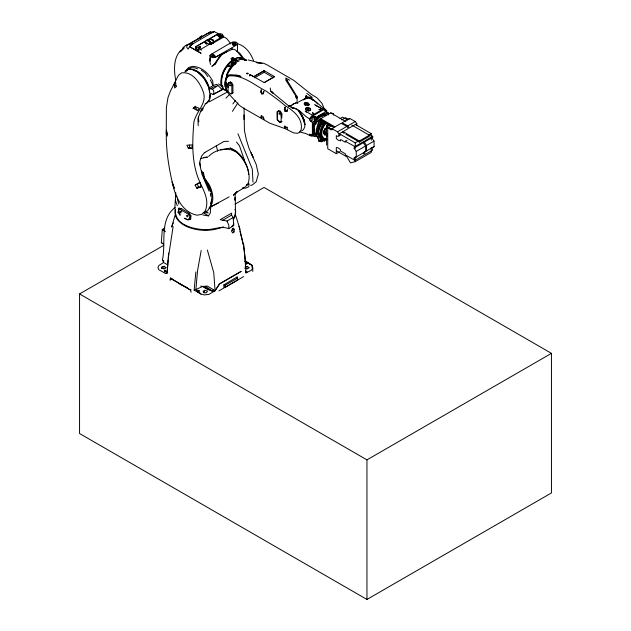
<?xml version="1.0" encoding="UTF-8"?>
<svg xmlns="http://www.w3.org/2000/svg" width="631" height="631" viewBox="0 0 631 631"><rect width="100%" height="100%" fill="white"/><g stroke="black" fill="none" stroke-linecap="round" stroke-linejoin="round"><path stroke-width="0.95" d="M192.061 148.6L192.069 144.909L186.871 145.248L188.33 148.403L192.061 148.6L189.623 146.928L189.308 144.988M332.064 125.482L327.734 127.975L327.734 148.75L336.299 153.68L336.307 147.575L338.113 147.812L340.527 149.752L340.598 151.054L345.354 153.798L345.354 154.847L354.922 160.345L364.284 154.942L363.432 152.694L374.104 146.637L374.017 141.123L371.833 137.803L372.755 137.25L372.732 136.312L370.326 134.979M347.026 140.263L345.323 141.241L345.299 142.275L340.653 139.483L340.464 140.918L338.279 140.216L336.315 138.536L336.315 135.681L337.546 136.391L339.013 135.902L339.013 133.922L337.506 131.808L331.843 128.692L331.094 129.789L327.734 127.975M356.807 125.632L356.807 123.644L355.3 121.531L349.637 118.415L342.128 122.753L347.799 125.869L349.306 127.975L356.807 123.644M227.901 84.38L225.795 82.85L226.174 78.875L228.162 76.012C242.659 74.213 254.143 85.075 266.172 91.14C272.687 95.849 279.194 100.55 285.307 105.811C293.754 110.796 303.188 118.699 301.129 129.726L299.512 132.313L297.572 133.307L293.478 132.857L285.362 128.748L269.737 123.187L243.345 108.059L239.449 105.424L228.517 93.633L226.284 89.862L225.803 85.974L226.553 85.303L226.561 83.071M250.546 185.372L252.408 184.93L256.131 181.799L258.347 174.124L256.225 164.533L248.906 148.025L246.319 139.538L244.402 130.388L244.063 107.933M166.276 133.527L166.387 107.357L168.027 97.371L170.52 90.903L178.455 75.294L181.491 72.896C192.36 71.248 199.806 82.448 203.087 91.408C207.725 103.105 196.083 111.348 193.906 122.059C192.431 139.53 191.587 157.726 196.959 174.653C200.508 186.445 210.722 198.063 205.217 210.825L201.668 214.382L197.085 215.203C181.886 212.308 174.905 195.744 172.184 182.091C168.327 165.062 165.756 147.693 166.371 130.191L167.396 133.441L167.294 136.067L166.276 133.527L167.617 134.245M237.011 51.395L237.469 51.624L237.516 43.649L236.925 42.719L235.473 41.93L232.886 41.954L229.589 43.697L230.97 43.752M324.366 121.231C323.561 126.681 316.691 134.931 324.003 138.812L324.366 141.005L326.826 139.585M328.451 114.929L328.451 113.028L326.33 113.856L325.99 111.6L314.837 118.044L314.498 120.687L312.377 122.311L312.377 135.184L314.498 134.356L314.837 136.611L316.446 135.681M232.871 85.035L232.942 92.773L230.962 93.932L229.621 93.27L228.114 91.179L228.091 83.931L228.761 82.835L230.449 81.983L231.782 82.771L232.871 85.035L231.798 85.272L230.354 83.324L228.761 82.835M297.091 103.208L297.146 96.874L285.677 78.023L289.716 80.24M252.763 271.417L252.794 268.049L251.998 265.32L245.246 260.745L243.692 244.434M314.837 118.044L313.197 117.074L312.858 119.74L310.728 121.365L312.377 122.311M277.466 112.026L278.626 111.332L280.487 111.293L280.282 112.405L281.812 117.879L281.907 114.037L280.487 111.293L278.579 110.725L277.214 111.679L277.332 119.961L279.809 122.343L282.033 121.657L280.669 121.933M281.237 114.747L281.103 121.554L279.809 122.343L277.317 119.235L277.214 111.679M214.658 57.232L214.729 55.418L212.276 53.619L210.028 55.37L209.902 61.073L210.462 64.512M223.879 284.81L223.831 287.2L224.936 287.452L237.666 280.093L237.153 276.946L223.879 284.81L225.117 285.283L237.437 278.224M254.814 77.716L264.2 72.305L264.239 70.664L274.532 76.643L264.231 82.582L249.947 74.663L249.497 75.483L250.98 75.176L253.922 76.619L264.239 70.664L253.922 76.619M228.737 228.635L228.832 225.306L227.018 221.047L220.172 219.683L231.648 213.112L231.545 215.092L233.17 217.514L233.738 225.63L228.737 228.635C220.266 225.322 211.937 230.662 203.229 229.574C195.902 229.069 188.551 227.428 182.28 223.445C171.671 216.717 175.789 202.969 175.749 192.51M246.445 185.175L248.961 183.881L248.827 186.8L245.625 188.156L242.265 187.841M220.314 37.245L220.377 34.303L217.561 35.391L219.391 36.843L221.978 35.857L220.377 34.303L218.539 36.054M234.984 198.891L235.205 194.301L237.248 191.595M179.023 208.12L179.117 208.782L190.901 215.802L189.655 218.247L187.896 219.635L184.244 218.247L187.943 219.998L190.72 219.036L190.901 215.802L189.126 213.341L181.594 208.695L179.023 208.12L178.818 210.872L178.045 212.237L180.166 215.242L179.354 212.615M314.475 128.314L314.498 132.194L315.65 134.995M305.578 108.469L305.767 109.691L305.578 108.469L306.114 107.806L307.171 107.53L309.561 108.209L310.673 109.715L310.058 110.488L308.504 110.827L306.35 110.244L308.504 110.827L310.058 110.488M163.626 244.11L161.315 242.667L162.309 229.424L164.849 227.965M167.799 264.917L163.587 262.52L158.949 265.414L157.908 267.481L158.815 269.689L165.551 273.523L167.097 273.239L168.635 253.031M163.587 262.52L162.451 259.885C166.158 242.935 159.083 219.738 175 207.56M219.209 37.205L219.343 35.47L221.189 36.164L221.978 35.857L219.391 36.843M304.599 99.58L306.059 97.545L306.224 95.431L306.059 97.545L306.989 98.546L307.336 97.15L312.321 97.411L306.776 93.356M223.398 36.148L213.712 41.812L213.057 43.145L211.464 42.995L208.853 44.462L211.101 44.288L223.642 37.079L222.309 34.129L218.689 33.593L196.217 46.449L195.626 48.524L196.58 50.693L201.084 53.296L189.513 46.647L188.18 49.139L186.76 47.53L186.855 45.503L210.344 31.897L213.507 32.11M224.936 287.452L225.117 285.283M310.728 121.365L310.838 120.111A2.934 1.696 -60 0 1 312.164 117.808L313.197 117.074M200.713 286.095L202.74 286.442L206.148 288.785L212.868 291.348L215.061 290.733L219.47 283.784L241.2 271.362L219.659 283.982L215.061 290.733L208.948 294.385L204.42 294.922L200.95 294.07L195.894 289.479L197.527 270.809L201.179 250.539M196.217 46.449L196.044 48.264L199.041 50.519L196.58 50.693L189.513 46.647L193.173 43.563L188.961 44.28L190.972 45.732M194.143 290.15L195.894 289.479L200.95 294.07L194.143 290.15L195.855 271.937M167.097 273.239L168.122 259.917M168.311 257.992L173.131 226.49M232.413 228.517L232.271 229.976L233.998 231.956L232.634 233.028L231.435 230.938L233.265 228.114L234.298 229.542L233.998 231.956M213.388 56.948L213.57 55.228L212.276 53.619M197.787 292.027L197.96 290.307L199.688 290.678L198.931 291.569L197.511 291.222L197.96 290.307L198.244 292.114M210.612 206.7L210.36 212.876L208.435 215.897L202.898 214.99M175.45 209.729C173.107 217.876 180.852 224.068 187.517 226.9C198.844 231.482 212 231.514 223.287 226.797M161.804 268.546L162.009 266.913L164.139 266.282L166.292 267.718L164.21 268.916L161.765 268.27L162.009 266.913M333.665 115.11L333.397 113.675L330.723 112.902L320.714 118.683L318.734 121.255L316.21 129.686L316.202 135.531L318.371 139.136L318.797 141.123L321.447 141.841L322.993 140.965M321.479 120.221L321.479 119.133L319.507 121.696L316.723 131.776L317.109 136.485L319.136 139.577L319.562 141.565M321.842 120.395L320.666 121.917C319.515 127.076 315.334 133.725 320.311 138.26L320.706 139.987L321.376 140.074M315.571 124.552L317.038 121.878L319.838 119.259L322.086 120.513L320.887 122.067L319.112 127.541A12.107 6.988 -60 0 0 318.497 135.286L320.532 138.418L320.887 140.121M307.518 108.879L307.281 109.471L307.889 109.818L308.993 109.478L307.518 108.879L307.344 110.157L308.551 110.173M324.366 141.005L321.092 140.216L320.84 138.623C315.737 134.198 319.933 127.352 321.084 122.225L322.236 120.671M210.431 57.342L209.902 61.073L210.454 58.336M211.606 199.372L210.525 206.329L207.544 210.833L205.674 211.417M326.124 128.969L325.706 131.666L326.132 133.598L325.328 134.947L324.429 134.963L324.034 131.256L324.571 129.292L325.549 128.582L326.124 128.969L324.965 128.409L324.508 130.885L324.965 132.826L324.334 134.127L325.328 134.947M201.636 35.88L200.114 36.961L201.928 36.03L201.415 37.261L200.114 36.961L200.311 38.396L199.719 37.694L197.866 39.083M170.118 279.927L170.433 278.042L172.997 279.47M204.081 292.942L204.539 290.323L207.607 291.049L206.29 292.855L203.718 292.532L203.143 291.443L204.539 290.323M318.545 131.769L319.144 136.635L318.545 131.769L319.168 128.259L321.518 123.368L319.822 127.044L321.053 124.757M321.084 122.225L322.409 122.958L322.82 121.862L321.952 121.649L321.384 124.126L322.504 124.693L325.643 122.035M163.61 268.759L164.139 266.282M246.611 268.774L247.139 266.314L249.292 267.725L247.21 268.916L244.765 268.262M260.753 91.96L261.242 89.744L261.691 93.893L263.364 93.664L260.753 91.96L261.691 93.893L263.364 93.664M249.663 75.957L249.947 74.663L250.98 75.176M263.545 92.867L263.9 91.274L263.253 93.727M306.989 98.546C307.928 94.09 316.383 102.175 317.567 103.989M309.237 104.722L308.338 103.445L304.773 102.892L304.189 103.721L305.514 105.022L308.662 105.495L307.818 105.795L309.237 104.722L308.314 103.105L306.95 102.624L304.773 102.892M261.857 115.481L261.258 117.958L260.934 115.883L263.064 117.279L263.892 119.504L263.711 117.8M201.825 108.39L197.929 118.518L198.189 125.687M209.208 97.624L209.666 95.833M210.849 203.395C213.688 195.129 209.949 186.082 204.878 179.527M322.102 140.145L322.386 139.112L322.906 139.372L322.102 140.145L321.447 139.404M284.336 109.589L285.078 106.954L285.149 109.155L286.174 110.764L287.515 110.74L286.829 111.356L285.046 111.435L284.336 109.589L285.149 109.155M304.174 104.115L305.562 102.648M322.764 109.305L312.605 115.055L309.584 118.786L309.584 120.253A2.934 1.696 -60 0 1 311.659 116.656L324.05 109.439L325.667 109.502L325.667 110.969A2.934 1.696 -60 0 0 323.593 109.77L315.666 105.196L316.801 106.032M175.016 215.455L171.585 227.081L173.367 222.775M178.045 212.237L179.117 208.782L181.594 208.695M202.74 286.442L212.868 291.348L213.381 289.684L207.386 286.08L202.74 286.442L195.894 289.479M286.829 111.356L287.673 108.879M287.578 81.028L285.583 79.751L295.434 95.265L296.546 98.61L297.146 96.874M170.244 280.125L170.827 278.634L170.433 278.042L190.641 290.094L191.027 292.327M233.825 217.837L235.087 214.919L235.418 212.292L235.308 197.251L235.308 200.555L234.448 199.215M233.77 219.067L235.245 215.707L235.686 211.101L234.977 209.484M305.538 109.021L306.469 108.043L309.561 108.209L310.673 109.715L310.018 110.472L308.149 110.74M237.516 43.649L237.004 44.769L215.084 57.413L212.623 57.642L210.58 56.814L210.028 55.37M190.641 290.094L190.933 289.471M174.266 84.451L175.568 81.864L176.033 86.778L174.661 87.985L174.266 84.451L176.499 86.368M235.363 44.596L234.566 45.085L232.634 44.722L235.765 44.564L235.103 43.87L235.655 42.813L232.523 42.947L232.634 44.722L234.566 45.085L235.765 44.564L235.655 42.813M164.912 270.226L164.241 271.519L166.466 271.251L164.912 270.226L164.983 272.064M215.636 63.699L211.969 66.192L215.636 63.699L220.708 54.81L232.374 49.155L230.82 48.54L234.89 49.66L237.469 51.624M212.276 55.41L211.677 56.49L212.986 57.042L214.627 56.782L214.729 55.418L212.276 55.41L212.505 57.358M327.158 134.222L326.188 135.042L326.464 133.796L327.039 133.669L327.158 134.222L325.541 133.496M205.114 104.509L201.147 111.135L202.811 109.676L202.78 108.035M321.384 124.126L323.301 122.375L323.293 120.647L321.818 122.367L322.82 121.862M182.462 48.303L184.536 46.284L187.896 44.367M197.716 110.67L199.191 108.264L195.176 106.797L193.165 108.303L197.716 110.67L195.602 107.885L193.165 108.303L195.72 106.245M252.794 268.049L251.351 270.297L245.932 272.9L244.907 256.399L243.645 246.413L239.977 231.175M232.413 111.34L237.887 102.9M213.917 64.764L220.708 54.81M349.637 118.415L348.888 119.511L345.528 117.705L341.828 119.843M189.126 213.341L188.59 214.13L189.655 218.247L190.72 219.036M232.184 66.547L227.846 72.873L225.196 81.044A19.632 11.326 -60 0 0 227.223 91.124M186.563 71.216L188.038 69.158L191.098 67.769L194.537 67.762L197.763 68.858M232.863 103.918L235.497 100.408M218.571 58.77L221.938 54.613L226.387 51.734L215.084 57.413M325.557 122.958C322.252 126.61 319.996 132.053 321.794 136.895L323.49 138.646L325.288 138.891M232.129 65.356L231.624 63.699L233.328 62.083L234.858 62.051L236.223 62.966L234.866 64.536L232.129 65.356L229.361 68.692L226.655 74.545L227.444 74.994L236.917 75.073L240.995 76.461L236.893 75.507L229.771 75.176L228.162 76.012M236.901 60.789L235.055 59.551L235.055 58.975L236.783 60.024L236.901 60.789L233.502 59.874L229.818 62.887L226.513 66.862A18.338 10.585 -60 0 0 226.845 90.943M231.814 226.576L233.793 224.194L233.454 222.514M287.697 129.355L286.9 127.77L287.444 127.115M326.519 122.871C322.638 126.76 319.641 133.914 323.593 138.646L325.549 139.364L327.063 139.183M204.807 152.3L201.746 155.857L199.893 161.213L200.587 167.42M325.407 121.404L324.957 121.925L324.728 121.546M188.33 148.403L189.623 146.928M185.64 70.893L188.653 67.517L192.439 66.373C201.652 66.618 208.719 73.354 212.757 81.147L213.081 85.579L209.382 87.804C206.416 78.772 197.834 66.326 186.942 69.891L185.009 71.871M233.131 64.536L233.793 63.81M203.49 172.776L202.661 173.675L204.957 180.458L203.49 172.776L201.415 171.025M229.794 63.139C224.597 68.456 220.85 75.972 221.773 83.544M208.585 156.433C217.79 147.118 234.487 145.824 241.87 158.026C246.958 164.896 250.799 173.911 248.409 182.501C245.869 189.071 237.54 189.939 233.454 195.287L237.146 191.54M196.951 188.298L198.347 186.823L201.1 186.942L199.948 182.477L195.137 185.143L196.951 188.298L201.1 186.942M181.365 49.944C173.202 57.208 173.872 70.325 175.718 80.24M210.699 55.473L212.552 53.54L229.329 43.673M328.412 123.668L326.976 125.119L326.858 126.31L327.481 126.618L326.424 125.9L328.333 124.268M180.34 51.624L183.574 48.374M225.922 98.12L229.037 94.989M246.926 271.969L245.932 272.9L245.885 271.109L246.926 271.969L245.443 271.038M180.001 51.916L184.449 47.782M235.891 63.061L232.792 65.939L226.513 66.862L234.921 62.974M230.962 93.932L232.942 92.773M221.189 36.164L219.533 36.708L217.561 35.391L219.343 35.47M326.416 125.317L326.929 124.867M323.309 131.24L323.9 130.751L324.105 131.287L323.238 131.895M244.41 59.282L241.783 57.634L238.108 57.445L234.645 58.691L232.665 57.468L230.993 58.588L233.02 59.59C224.833 65.419 219.304 75.988 221.347 86.116L218.578 83.939M166.899 272.434L165.551 273.523L167.176 272.474M328.191 126.042L329.603 124.906M324.492 133.236L323.711 133.851L324.074 132.652L324.492 133.236L323.293 132.463M230.449 62.43L233.107 60.402L233.02 59.59M303.243 99.903C311.927 94.058 318.726 106.024 325.667 109.502M198.481 38.617L199.719 37.694M290.268 106.331L293.376 104.02L296.87 102.498L297.8 102.79M289.937 106.497L293.186 104.107L296.68 102.632L297.942 102.979M235.615 60.844L236.783 60.024M301.642 131.035C307.683 127.265 304.174 118.549 301.137 113.848C298.566 108.8 292.958 108.209 288.643 105.756L290.173 105.953L290.93 107.207L292.973 108.579M195.768 46.812L218.689 33.593M225.795 82.85L226.561 82.322M210.344 88.774L212.442 89.208L217.703 85.792L213.507 86.904L210.344 88.774L209.382 87.804M181.326 211.022L179.882 211.921L181.002 213.12L180.781 211.551L179.882 211.921L181.641 211.401M222.609 220.393L231.545 215.092M233.155 44.919L232.934 44.138L233.691 43.665L235.103 43.87M239.212 60.899L237.398 61.728M205.99 103.445C209.634 101.828 210.407 97.458 210.47 93.885L211.164 93.569L213.112 94.461L223.051 89.223L226.963 90.872M227.357 92.023L209.224 101.859M236.499 58.786L234.669 59.503L232.847 58.478L231.317 59.417L233.107 60.402M354.922 160.345L354.07 158.097L356.31 156.914L356.223 151.401L354.038 148.08L354.953 147.528L354.938 146.589L345.323 141.241M372.755 137.25L364.332 142.133L366.508 145.461L366.595 150.975M263.064 117.279L263.624 116.948M285.046 111.435L286.174 110.764M321.605 140.516L321.408 139.159L322.504 139.688L325.454 138.741M191.311 44.769L213.996 31.55L218.507 33.735M198.047 49.328L200.776 49.305L209.973 43.957L211.101 44.288M185.782 45.74L210.344 31.897M235.055 59.551L233.502 60.45L233.502 59.874M264.231 82.582L274.532 76.643M204.523 152.655L223.973 141.431L228.501 141.312M326.582 145.122L326.582 126.342L329.95 124.402M340.062 118.565L342.594 117.098L347.649 120.024M314.837 136.611L312.81 135.886A2.934 1.696 -60 0 1 311.13 135.87L310.736 134.237L312.377 135.184M331.843 128.692L341.197 123.29L346.869 126.405L348.375 128.511L339.013 133.922M331.094 129.789L332.908 128.74M337.506 131.808L346.869 126.405M347.799 125.869L355.3 121.531M339.013 135.902L340.708 134.924M235.142 204.113L264.05 187.431L551.447 353.352L551.447 492.937L366.95 599.45L79.553 433.521L79.553 293.943L163.729 245.349M336.299 153.68L339.707 151.716M340.07 134.127L355.237 142.89L358.613 140.942M368.725 135.105L371.249 133.646L371.249 140.216M369.372 135.215L369.372 136.312L359.354 142.093L359.354 140.997L369.372 135.215L351.743 125.041M354.938 146.589L364.3 141.178L364.316 142.117L354.038 148.08M372.732 136.312L365.231 140.642L365.246 141.581M356.223 151.401L365.578 145.998L363.401 142.669M366.508 145.461L374.017 141.123M354.07 158.097L356.625 156.622M356.31 156.914L365.672 151.511L365.578 145.998M336.741 150.983L346.9 156.851L350.489 162.853L355.237 161.662L371.249 152.426L371.249 147.725M218.918 290.875L243.716 276.552M79.553 293.943L366.95 459.873L551.447 353.352M213.996 31.55L211.929 32.741L208.632 32.922M227.018 221.047L233.17 217.514M203.86 177.043L209.429 185.112A21.706 12.502 60 0 1 212.757 196.107C213.16 200.272 212.442 204.862 209.192 207.804L229.148 196.864M321.045 141.194L318.797 141.123M229.124 82.724L230.449 81.983M195.137 185.143L199.948 182.477M246.453 185.269L248.961 183.881M203.766 157.466L207.528 157.064L201.013 158.436M322.086 116.175L324.168 115.071M374.104 146.637L371.872 147.828L372.716 150.075L365.215 154.406L364.363 152.158M213.112 94.461L223.051 89.223L221.063 84.073M304.773 98.736L298.644 101.899M229.589 85.224L230.134 84.948L230.252 85.966L228.091 83.931M211.472 206.282L218.365 202.985M185.135 71.043L189.379 69.008C202.866 70.775 211.543 86.234 209.618 99.067L206.605 103.405L205.051 103.941M289.59 106.213L290.173 105.953L289.243 106.323L288.643 105.756M235.055 58.975L237.887 57.878L241.208 57.713A18.338 10.585 -60 0 1 245.073 59.842M231.624 63.699L233.612 62.926L235.686 63.502L234.858 62.051C237.674 59.33 242.059 58.683 245.743 59.795M230.354 83.324L231.782 82.771M234.622 62.769L236.341 62.114M208.853 44.462L213.057 43.145L213.412 41.33L212.868 39.714L209.579 38.736L211.653 39.777L213.712 41.812L212.868 39.714L208.593 39.422M244.97 266.984L247.139 266.314M306.059 97.545L307.305 97.182L305.822 96.582L307.336 97.15M311.201 135.555L310.294 135.799L306.264 133.701L299.757 131.918M229.818 62.887L233.541 62.146M220.464 150.028L230.37 148.111C240.939 152.276 247.904 163.35 248.646 174.519M324.847 114.392C316.809 115.134 310.523 126.35 314.766 133.33M241.003 59.488L242.233 59.306L241.287 58.754L245.435 59.637M284.344 126.287L285.149 126.168L285.117 128.527L284.344 126.287L285.591 126.531L286.9 127.77M232.192 59.827L234.716 59.503M322.78 113.864L324.933 113.817M326.117 114.881C318.063 115.307 312.235 125.624 314.83 132.991M239.062 58.367L240.703 58.297M221.039 89.334L222.932 89.263M256.691 62.745L259.515 62.848L257.574 62.737M256.833 62.374L263.608 63.234L267.292 64.977L293.675 80.311L311.43 94.445L317.141 97.908L322.031 103.421L324.547 109.542M292.263 107.783C299.638 108.24 303.314 115.867 309.584 118.786M246.532 60.174L244.023 60.048L246.382 60.19L245.159 59.921M203.845 212.576L208.214 212.892L205.793 211.582M207.055 43.665L204.539 41.701L205.288 42.805L207.071 43.634L209.973 43.957M325.935 114.061C317.235 112.76 311.067 123.984 312.802 131.611L314.222 133.646L315.571 134.316M209.476 207.725L210.904 207.915M331.488 113.343L333.397 113.675M209.342 40.621L206.779 40.124L211.464 42.995L209.342 40.621L211.101 42.616L206.779 40.124L211.464 42.995M248.125 59.913L262.062 63.55M207.402 43.326L205.288 42.805L205.359 41.33L205.288 42.805L206.455 44.091L204.539 41.701M236.94 43.563C245.065 45.448 250.775 53.036 253.473 60.576M322.725 138.41L324.003 138.812M320.816 124.126L322.504 124.693C320.256 129.213 318.079 135.752 322.504 139.688M322.725 123.329L324.019 123.826M321.1 137.235L322.756 137.874M315.689 134.348L313.907 133.322M175.513 196.138L177.082 196.825M193.196 70.017L195.436 71.106M179.819 284.021L187.517 287.791M308.654 108.019L310.357 108.871M251.998 265.32L244.954 261.242L251.998 265.32L252.179 268.049M320.201 134.151L320.714 135.744L322.875 136.856M164.888 230.812L162.309 229.424L165.361 231.79M322.244 140.429L322.772 140.721M226.553 85.303L228.17 86.218M264.2 72.305L273.68 77.763M355.237 124.402L371.249 133.646M330.723 112.902L345.859 121.641M314.506 104.565L322.646 109.258M334.998 126.934L320.714 118.683L320.714 119.78L333.31 127.06M342.554 131.295L359.354 140.997M342.554 132.392L344.234 133.362M345.914 134.332L359.354 142.093M319.901 121.475L320.666 121.917M318.734 121.255L319.507 121.696M326.582 126.342L332.482 129.749M325.99 111.6L324.35 110.654L325.383 110.18A2.934 1.696 -60 0 1 326.716 110.946L326.819 112.073L328.451 113.028M312.479 115.244L305.246 111.048L306.508 112.223M170.827 278.634L190.089 289.818M225.803 85.974L228.272 87.425M161.315 242.667L163.674 244.047M304.599 104.896L305.641 105.503M318.694 120.75L320.887 122.067M222.696 36.125L226.742 38.586L230.212 42.947M233.691 43.665L232.523 42.947L232.934 44.138M230.37 148.111L236.688 151.992L244.442 160.258L239.457 145.769L236.483 142.054M203.758 213.002L208.435 215.897M213.381 289.684L215.061 290.733L213.767 272.75L207.362 250.018M324.965 132.826L326.132 133.598M205.288 286.269L212.868 291.348M241.287 58.754L242.817 59.811M320.714 135.744L322.22 136.84L321.037 135.846M201.21 70.025L205.13 72.904L207.946 76.737M279.99 122.075L277.332 119.961L277.317 119.235M288.911 106.071L270.802 91.187L270.194 88.017M197.677 72.194L203.868 78.173L208.104 86.218M237.209 51.19L240.111 53.556L244.497 59.819M313.11 100.187L310.878 98.286L312.7 100.021M162.451 259.885L163.942 261.179M270.802 91.187L273.452 93.538L271.716 91.424M233.091 228.375L234.298 229.542M281.907 114.037L278.626 111.332L278.579 110.725M227.554 91.527L226.624 90.572L227.468 91.211L225.306 86.786L225.488 80.934L227.444 74.994L227.452 77.858M237.603 51.955L243.093 58.659M319.546 137.818L318.166 136.178M222.112 89.523L216.764 84.278L213.081 85.579L210.352 79.9M212.442 89.208L213.578 90.635L214.043 94.011M237.666 280.093L237.153 276.946M301.618 114.945L298.416 110.638L303.961 119.906L304.915 124.686L301.618 114.945L303.961 119.906M241.436 57.074L242.438 58.675M201.699 172.058L209.737 189.931M205.903 182.107L210.178 189.529L210.312 191.438M200.776 49.305L201.265 50.243M177.319 205.753L175.284 200.09M237.95 133.748L252.274 169.021L253.007 182.217M209.082 191.138L202.18 174.803L199.341 162.719M222.159 85.059L223.106 87.338M321.952 121.649L322.291 122.469M295.434 95.265L296.546 98.61M233.328 62.083L233.612 62.926M239.023 226.221L243.211 243.811M197.329 183.708L198.347 186.823M235.765 215.699L240.025 229.305M177.335 198.915L178.841 204.097M216.315 145.714L217.711 151.266M232.665 57.468L232.847 58.478M208.964 88.679L209.642 92.591M198.386 116.822L198.812 121.87M326.866 135.452L326.945 136.509M210.439 193.338L210.636 196.194M236.641 151.306L236.688 151.992M243.937 114.96L244.031 119.63M234.645 58.691L234.669 59.503M313.173 133.811L313.197 135.665M231.798 85.272L231.885 93.088M366.95 459.873L366.95 599.45M355.237 142.89L355.237 148.522M355.237 156.969L355.237 161.662M309.584 135.491L309.584 134.024A2.934 1.696 -60 0 0 311.659 135.223M227.499 91.337A18.338 10.585 -60 0 1 235.521 63.36M312.471 127.241L312.471 130.144L312.913 124.851L312.471 127.241M320.232 109.431L319.783 109.865L318.876 109.415L320.232 109.431M315.295 116.522L314.916 116.972L313.922 116.498L315.295 116.522M187.478 215.731L187.297 216.961L186.287 215.621L187.478 215.731M326.235 127.407L326.456 128.393L327.189 127.241L326.235 127.407M248.062 73.338L247.667 73.93L246.445 73.717L247.005 73.046L248.062 73.338M198.173 47.183L197.7 47.751L198.939 48.5L200.5 47.83L200.232 46.41L198.173 47.183M200.232 46.41L199.364 47.443L200.279 47.782L200.232 46.41M307.597 104.486L306.595 104.849L305.838 104.107L306.784 103.87L307.597 104.486M247.502 263.111L246.303 264.334L245.317 262.961L247.502 263.111M312.637 112.823L312.771 113.533L313.781 113.343L312.637 112.823M279.707 113.888L279.107 114.14L279.06 113.249L279.707 113.888M235.505 59.251L232.602 59.771L235.505 59.251M214.627 56.782L212.986 57.042L211.677 56.49L214.627 56.782M251.138 152.962L252.984 156.977L251.138 152.962M174.227 188.101L172.184 182.091L174.227 188.101"/></g></svg>
